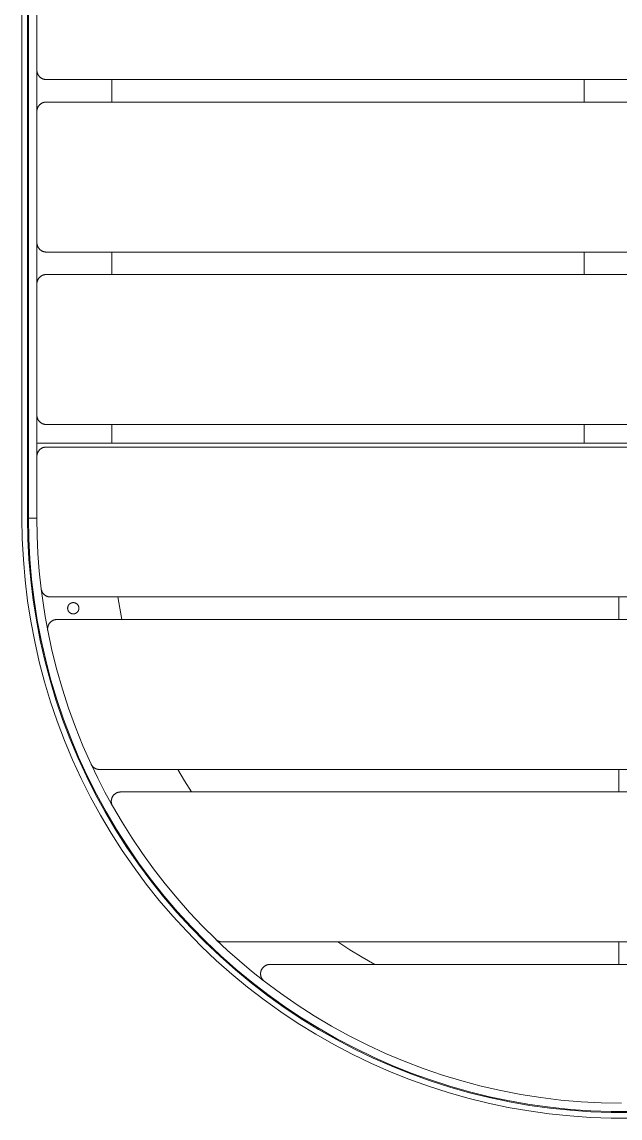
# Model space of a CAD drawing. Header units: millimetres. Extents: x -31 to 4670, y 115 to 3153.
# Drawn here: x 2160 to 2479, y 501 to 1085 of the extents above; entities that cross this region are included whole.
import ezdxf

# ---------------------------------------------------------------- set-up
doc = ezdxf.new("R2010")
doc.units = ezdxf.units.MM
doc.layers.add('ZANO_R', color=7, linetype='Continuous', lineweight=0)

msp = doc.modelspace()

# ---------------------------------------------------------------- linework, layer by layer
at = {"layer": 'ZANO_R'}
for p, q in [((2163.23, 1460.64), (2163.23, 820.64)), ((2159.73, 1140.64), (2159.73, 820.64)), ((2162.73, 820.64), (2162.73, 1140.64)), ((2167.73, 1129.64), (2167.73, 1059.64)), ((2167.73, 1059.64), (2167.73, 1059.47)), ((2167.73, 1059.53), (2167.73, 1037.75)), ((2167.73, 1059.47), (2167.74, 1059.3)), ((2167.74, 1059.3), (2167.75, 1059.13)), ((2167.75, 1059.13), (2167.77, 1058.96)), ((2167.77, 1058.96), (2167.8, 1058.79)), ((2167.8, 1058.79), (2167.83, 1058.62)), ((2167.83, 1058.62), (2167.87, 1058.45)), ((2167.87, 1058.45), (2167.91, 1058.29)), ((2167.91, 1058.29), (2167.96, 1058.13)), ((2167.96, 1058.13), (2168.01, 1057.96)), ((2168.01, 1057.96), (2168.07, 1057.8)), ((2168.07, 1057.8), (2168.14, 1057.65)), ((2168.14, 1057.65), (2168.21, 1057.49)), ((2168.21, 1057.49), (2168.29, 1057.34)), ((2168.29, 1057.34), (2168.37, 1057.19)), ((2168.37, 1057.19), (2168.45, 1057.04)), ((2168.45, 1057.04), (2168.54, 1056.9)), ((2168.54, 1056.9), (2168.64, 1056.76)), ((2168.64, 1056.76), (2168.74, 1056.62)), ((2168.74, 1056.62), (2168.85, 1056.48)), ((2168.85, 1056.48), (2168.96, 1056.35)), ((2168.96, 1056.35), (2169.07, 1056.23)), ((2169.07, 1056.23), (2169.19, 1056.1)), ((2169.19, 1056.1), (2169.31, 1055.98)), ((2169.31, 1055.98), (2169.44, 1055.87)), ((2169.44, 1055.87), (2169.57, 1055.76)), ((2169.57, 1055.76), (2169.7, 1055.65)), ((2169.7, 1055.65), (2169.84, 1055.55)), ((2169.84, 1055.55), (2169.98, 1055.46)), ((2169.98, 1055.46), (2170.13, 1055.37)), ((2170.13, 1055.37), (2170.28, 1055.28)), ((2170.28, 1055.28), (2170.43, 1055.2)), ((2170.43, 1055.2), (2170.58, 1055.12)), ((2170.58, 1055.12), (2170.73, 1055.05)), ((2170.73, 1055.05), (2170.89, 1054.99)), ((2170.89, 1054.99), (2171.05, 1054.93)), ((2171.05, 1054.93), (2171.21, 1054.87)), ((2171.21, 1054.87), (2171.38, 1054.82)), ((2171.38, 1054.82), (2171.54, 1054.78)), ((2171.54, 1054.78), (2171.71, 1054.74)), ((2171.71, 1054.74), (2171.88, 1054.71)), ((2171.88, 1054.71), (2172.04, 1054.69)), ((2172.04, 1054.69), (2172.21, 1054.66)), ((2172.21, 1054.66), (2172.38, 1054.65)), ((2172.38, 1054.65), (2172.56, 1054.64)), ((2172.56, 1054.64), (2172.73, 1054.64)), ((2172.73, 1054.64), (2786.73, 1054.64)), ((2207.73, 1042.64), (2207.73, 1054.64)), ((2459.73, 1054.64), (2459.73, 1042.64)), ((2168.74, 1040.66), (2168.85, 1040.79)), ((2168.85, 1040.79), (2168.96, 1040.92)), ((2168.96, 1040.92), (2169.07, 1041.05)), ((2169.07, 1041.05), (2169.19, 1041.17)), ((2169.19, 1041.17), (2169.31, 1041.29)), ((2169.31, 1041.29), (2169.44, 1041.41)), ((2169.44, 1041.41), (2169.57, 1041.52)), ((2169.57, 1041.52), (2169.7, 1041.62)), ((2169.7, 1041.62), (2169.84, 1041.72)), ((2169.84, 1041.72), (2169.98, 1041.82)), ((2169.98, 1041.82), (2170.13, 1041.91)), ((2170.13, 1041.91), (2170.28, 1042)), ((2170.28, 1042), (2170.43, 1042.08)), ((2170.43, 1042.08), (2170.58, 1042.15)), ((2170.58, 1042.15), (2170.73, 1042.22)), ((2170.73, 1042.22), (2170.89, 1042.29)), ((2170.89, 1042.29), (2171.05, 1042.35)), ((2171.05, 1042.35), (2171.21, 1042.4)), ((2171.21, 1042.4), (2171.38, 1042.45)), ((2171.38, 1042.45), (2171.54, 1042.5)), ((2171.54, 1042.5), (2171.71, 1042.53)), ((2171.71, 1042.53), (2171.88, 1042.57)), ((2171.88, 1042.57), (2172.04, 1042.59)), ((2172.04, 1042.59), (2172.21, 1042.61)), ((2172.21, 1042.61), (2172.38, 1042.63)), ((2172.38, 1042.63), (2172.56, 1042.64)), ((2172.56, 1042.64), (2172.73, 1042.64)), ((2786.73, 1042.64), (2172.73, 1042.64)), ((2167.73, 1037.81), (2167.74, 1037.98)), ((2167.73, 1037.64), (2167.73, 1037.81)), ((2167.73, 1037.64), (2167.73, 967.64)), ((2167.74, 1037.98), (2167.75, 1038.15)), ((2167.75, 1038.15), (2167.77, 1038.32)), ((2167.77, 1038.32), (2167.8, 1038.49)), ((2167.8, 1038.49), (2167.83, 1038.66)), ((2167.83, 1038.66), (2167.87, 1038.82)), ((2167.87, 1038.82), (2167.91, 1038.99)), ((2167.91, 1038.99), (2167.96, 1039.15)), ((2167.96, 1039.15), (2168.01, 1039.31)), ((2168.01, 1039.31), (2168.07, 1039.47)), ((2168.07, 1039.47), (2168.14, 1039.63)), ((2168.14, 1039.63), (2168.21, 1039.79)), ((2168.21, 1039.79), (2168.29, 1039.94)), ((2168.29, 1039.94), (2168.37, 1040.09)), ((2168.37, 1040.09), (2168.45, 1040.24)), ((2168.45, 1040.24), (2168.54, 1040.38)), ((2168.54, 1040.38), (2168.64, 1040.52)), ((2168.64, 1040.52), (2168.74, 1040.66)), ((2167.73, 967.64), (2167.73, 967.47)), ((2167.73, 967.53), (2167.73, 945.75)), ((2167.73, 967.47), (2167.74, 967.3)), ((2167.74, 967.3), (2167.75, 967.13)), ((2167.75, 967.13), (2167.77, 966.96)), ((2167.77, 966.96), (2167.8, 966.79)), ((2167.8, 966.79), (2167.83, 966.62)), ((2167.83, 966.62), (2167.87, 966.45)), ((2167.87, 966.45), (2167.91, 966.29)), ((2167.91, 966.29), (2167.96, 966.13)), ((2167.96, 966.13), (2168.01, 965.96)), ((2168.01, 965.96), (2168.07, 965.8)), ((2168.07, 965.8), (2168.14, 965.65)), ((2168.14, 965.65), (2168.21, 965.49)), ((2168.21, 965.49), (2168.29, 965.34)), ((2168.29, 965.34), (2168.37, 965.19)), ((2168.37, 965.19), (2168.45, 965.04)), ((2168.45, 965.04), (2168.54, 964.9)), ((2168.54, 964.9), (2168.64, 964.76)), ((2168.64, 964.76), (2168.74, 964.62)), ((2168.74, 964.62), (2168.85, 964.48)), ((2168.85, 964.48), (2168.96, 964.35)), ((2168.96, 964.35), (2169.07, 964.23)), ((2169.07, 964.23), (2169.19, 964.1)), ((2169.19, 964.1), (2169.31, 963.98)), ((2169.31, 963.98), (2169.44, 963.87)), ((2169.44, 963.87), (2169.57, 963.76)), ((2169.57, 963.76), (2169.7, 963.65)), ((2169.7, 963.65), (2169.84, 963.55)), ((2169.84, 963.55), (2169.98, 963.46)), ((2169.98, 963.46), (2170.13, 963.37)), ((2170.13, 963.37), (2170.28, 963.28)), ((2170.28, 963.28), (2170.43, 963.2)), ((2170.43, 963.2), (2170.58, 963.12)), ((2170.58, 963.12), (2170.73, 963.05)), ((2170.73, 963.05), (2170.89, 962.99)), ((2170.89, 962.99), (2171.05, 962.93)), ((2171.05, 962.93), (2171.21, 962.87)), ((2171.21, 962.87), (2171.38, 962.82)), ((2171.38, 962.82), (2171.54, 962.78)), ((2171.54, 962.78), (2171.71, 962.74)), ((2171.71, 962.74), (2171.88, 962.71)), ((2171.88, 962.71), (2172.04, 962.69)), ((2172.04, 962.69), (2172.21, 962.66)), ((2172.21, 962.66), (2172.38, 962.65)), ((2172.38, 962.65), (2172.56, 962.64)), ((2172.56, 962.64), (2172.73, 962.64)), ((2172.73, 962.64), (2786.73, 962.64)), ((2207.73, 950.64), (2207.73, 962.64)), ((2459.73, 962.64), (2459.73, 950.64)), ((2167.96, 947.15), (2168.01, 947.31)), ((2168.01, 947.31), (2168.07, 947.47)), ((2168.07, 947.47), (2168.14, 947.63)), ((2168.14, 947.63), (2168.21, 947.79)), ((2168.21, 947.79), (2168.29, 947.94)), ((2168.29, 947.94), (2168.37, 948.09)), ((2168.37, 948.09), (2168.45, 948.24)), ((2168.45, 948.24), (2168.54, 948.38)), ((2168.54, 948.38), (2168.64, 948.52)), ((2168.64, 948.52), (2168.74, 948.66)), ((2168.74, 948.66), (2168.85, 948.79)), ((2168.85, 948.79), (2168.96, 948.92)), ((2168.96, 948.92), (2169.07, 949.05)), ((2169.07, 949.05), (2169.19, 949.17)), ((2169.19, 949.17), (2169.31, 949.29)), ((2169.31, 949.29), (2169.44, 949.41)), ((2169.44, 949.41), (2169.57, 949.52)), ((2169.57, 949.52), (2169.7, 949.62)), ((2169.7, 949.62), (2169.84, 949.72)), ((2169.84, 949.72), (2169.98, 949.82)), ((2169.98, 949.82), (2170.13, 949.91)), ((2170.13, 949.91), (2170.28, 950)), ((2170.28, 950), (2170.43, 950.08)), ((2170.43, 950.08), (2170.58, 950.15)), ((2170.58, 950.15), (2170.73, 950.22)), ((2170.73, 950.22), (2170.89, 950.29)), ((2170.89, 950.29), (2171.05, 950.35)), ((2171.05, 950.35), (2171.21, 950.4)), ((2171.21, 950.4), (2171.38, 950.45)), ((2171.38, 950.45), (2171.54, 950.5)), ((2171.54, 950.5), (2171.71, 950.53)), ((2171.71, 950.53), (2171.88, 950.57)), ((2171.88, 950.57), (2172.04, 950.59)), ((2172.04, 950.59), (2172.21, 950.61)), ((2172.21, 950.61), (2172.38, 950.63)), ((2172.38, 950.63), (2172.56, 950.64)), ((2172.56, 950.64), (2172.73, 950.64)), ((2786.73, 950.64), (2172.73, 950.64)), ((2167.73, 945.81), (2167.74, 945.98)), ((2167.73, 945.64), (2167.73, 945.81)), ((2167.73, 945.64), (2167.73, 875.64)), ((2167.74, 945.98), (2167.75, 946.15)), ((2167.75, 946.15), (2167.77, 946.32)), ((2167.77, 946.32), (2167.8, 946.49)), ((2167.8, 946.49), (2167.83, 946.66)), ((2167.83, 946.66), (2167.87, 946.82)), ((2167.87, 946.82), (2167.91, 946.99)), ((2167.91, 946.99), (2167.96, 947.15)), ((2162.73, 903.14), (2163.23, 903.14)), ((2163.23, 900.14), (2162.73, 900.14)), ((2167.73, 875.64), (2167.73, 875.47)), ((2167.73, 875.53), (2167.73, 860.64)), ((2167.73, 875.47), (2167.74, 875.3)), ((2167.74, 875.3), (2167.75, 875.13)), ((2167.75, 875.13), (2167.77, 874.96)), ((2167.77, 874.96), (2167.8, 874.79)), ((2167.8, 874.79), (2167.83, 874.62)), ((2167.83, 874.62), (2167.87, 874.45)), ((2167.87, 874.45), (2167.91, 874.29)), ((2167.91, 874.29), (2167.96, 874.13)), ((2167.96, 874.13), (2168.01, 873.96)), ((2168.01, 873.96), (2168.07, 873.8)), ((2168.07, 873.8), (2168.14, 873.65)), ((2168.14, 873.65), (2168.21, 873.49)), ((2168.21, 873.49), (2168.29, 873.34)), ((2168.29, 873.34), (2168.37, 873.19)), ((2168.37, 873.19), (2168.45, 873.04)), ((2168.45, 873.04), (2168.54, 872.9)), ((2168.54, 872.9), (2168.64, 872.76)), ((2168.64, 872.76), (2168.74, 872.62)), ((2168.74, 872.62), (2168.85, 872.48)), ((2168.85, 872.48), (2168.96, 872.35)), ((2168.96, 872.35), (2169.07, 872.23)), ((2169.07, 872.23), (2169.19, 872.1)), ((2169.19, 872.1), (2169.31, 871.98)), ((2169.31, 871.98), (2169.44, 871.87)), ((2169.44, 871.87), (2169.57, 871.76)), ((2169.57, 871.76), (2169.7, 871.65)), ((2169.7, 871.65), (2169.84, 871.55)), ((2169.84, 871.55), (2169.98, 871.46)), ((2169.98, 871.46), (2170.13, 871.37)), ((2170.13, 871.37), (2170.28, 871.28)), ((2170.28, 871.28), (2170.43, 871.2)), ((2170.43, 871.2), (2170.58, 871.12)), ((2170.58, 871.12), (2170.73, 871.05)), ((2170.73, 871.05), (2170.89, 870.99)), ((2170.89, 870.99), (2171.05, 870.93)), ((2171.05, 870.93), (2171.21, 870.87)), ((2171.21, 870.87), (2171.38, 870.82)), ((2171.38, 870.82), (2171.54, 870.78)), ((2171.54, 870.78), (2171.71, 870.74)), ((2171.71, 870.74), (2171.88, 870.71)), ((2171.88, 870.71), (2172.04, 870.69)), ((2172.04, 870.69), (2172.21, 870.66)), ((2172.21, 870.66), (2172.38, 870.65)), ((2172.38, 870.65), (2172.56, 870.64)), ((2172.56, 870.64), (2172.73, 870.64)), ((2172.73, 870.64), (2786.73, 870.64)), ((2207.73, 860.64), (2207.73, 870.64)), ((2459.73, 870.64), (2459.73, 860.64)), ((2167.73, 860.64), (2167.73, 853.75)), ((2459.73, 860.64), (2167.73, 860.64)), ((2459.73, 860.64), (2499.73, 860.64)), ((2167.73, 853.81), (2167.74, 853.98)), ((2167.73, 853.64), (2167.73, 853.81)), ((2167.74, 853.98), (2167.75, 854.15)), ((2167.75, 854.15), (2167.77, 854.32)), ((2167.77, 854.32), (2167.8, 854.49)), ((2167.8, 854.49), (2167.83, 854.66)), ((2167.83, 854.66), (2167.87, 854.82)), ((2167.87, 854.82), (2167.91, 854.99)), ((2167.91, 854.99), (2167.96, 855.15)), ((2167.96, 855.15), (2168.01, 855.31)), ((2168.01, 855.31), (2168.07, 855.47)), ((2168.07, 855.47), (2168.14, 855.63)), ((2168.14, 855.63), (2168.21, 855.79)), ((2168.21, 855.79), (2168.29, 855.94)), ((2168.29, 855.94), (2168.37, 856.09)), ((2168.37, 856.09), (2168.45, 856.24)), ((2168.45, 856.24), (2168.54, 856.38)), ((2168.54, 856.38), (2168.64, 856.52)), ((2168.64, 856.52), (2168.74, 856.66)), ((2168.74, 856.66), (2168.85, 856.79)), ((2168.85, 856.79), (2168.96, 856.92)), ((2168.96, 856.92), (2169.07, 857.05)), ((2169.07, 857.05), (2169.19, 857.17)), ((2169.19, 857.17), (2169.31, 857.29)), ((2169.31, 857.29), (2169.44, 857.41)), ((2169.44, 857.41), (2169.57, 857.52)), ((2169.57, 857.52), (2169.7, 857.62)), ((2169.7, 857.62), (2169.84, 857.72)), ((2169.84, 857.72), (2169.98, 857.82)), ((2169.98, 857.82), (2170.13, 857.91)), ((2170.13, 857.91), (2170.28, 858)), ((2170.28, 858), (2170.43, 858.08)), ((2170.43, 858.08), (2170.58, 858.15)), ((2170.58, 858.15), (2170.73, 858.22)), ((2170.73, 858.22), (2170.89, 858.29)), ((2170.89, 858.29), (2171.05, 858.35)), ((2171.05, 858.35), (2171.21, 858.4)), ((2171.21, 858.4), (2171.38, 858.45)), ((2171.38, 858.45), (2171.54, 858.5)), ((2171.54, 858.5), (2171.71, 858.53)), ((2171.71, 858.53), (2171.88, 858.57)), ((2171.88, 858.57), (2172.04, 858.59)), ((2172.04, 858.59), (2172.21, 858.61)), ((2172.21, 858.61), (2172.38, 858.63)), ((2172.38, 858.63), (2172.56, 858.64)), ((2172.56, 858.64), (2172.73, 858.64)), ((2786.73, 858.64), (2172.73, 858.64)), ((2167.73, 853.64), (2167.73, 820.64)), ((2159.73, 820.64), (2159.92, 809.59)), ((2162.91, 809.7), (2162.73, 820.64)), ((2163.23, 820.64), (2167.73, 820.64)), ((2163.41, 809.71), (2163.23, 820.64)), ((2167.87, 811.22), (2167.73, 820.64)), ((2159.92, 809.59), (2160.49, 798.56)), ((2163.48, 798.77), (2162.91, 809.7)), ((2163.98, 798.8), (2163.41, 809.71)), ((2168.29, 801.8), (2167.87, 811.22)), ((2169.01, 792.41), (2168.29, 801.8)), ((2160.49, 798.56), (2161.44, 787.56)), ((2164.42, 787.87), (2163.48, 798.77)), ((2164.92, 787.92), (2163.98, 798.8)), ((2170, 783.04), (2169.01, 792.41)), ((2161.44, 787.56), (2162.77, 776.59)), ((2165.74, 777), (2164.42, 787.87)), ((2166.24, 777.07), (2164.92, 787.92)), ((2170.02, 782.87), (2170, 783.04)), ((2171, 775.53), (2170.01, 782.93)), ((2170.05, 782.7), (2170.02, 782.87)), ((2170.09, 782.53), (2170.05, 782.7)), ((2170.13, 782.36), (2170.09, 782.53)), ((2170.18, 782.19), (2170.13, 782.36)), ((2170.23, 782.03), (2170.18, 782.19)), ((2170.29, 781.87), (2170.23, 782.03)), ((2170.35, 781.71), (2170.29, 781.87)), ((2170.42, 781.55), (2170.35, 781.71)), ((2170.5, 781.39), (2170.42, 781.55)), ((2170.58, 781.24), (2170.5, 781.39)), ((2170.66, 781.09), (2170.58, 781.24)), ((2170.75, 780.94), (2170.66, 781.09)), ((2170.85, 780.8), (2170.75, 780.94)), ((2170.95, 780.66), (2170.85, 780.8)), ((2171.05, 780.52), (2170.95, 780.66)), ((2171.16, 780.39), (2171.05, 780.52)), ((2171.28, 780.26), (2171.16, 780.39)), ((2171.4, 780.13), (2171.28, 780.26)), ((2171.52, 780.01), (2171.4, 780.13)), ((2171.65, 779.9), (2171.52, 780.01)), ((2171.78, 779.78), (2171.65, 779.9)), ((2171.91, 779.68), (2171.78, 779.78)), ((2172.05, 779.57), (2171.91, 779.68)), ((2172.19, 779.48), (2172.05, 779.57)), ((2172.34, 779.38), (2172.19, 779.48)), ((2172.49, 779.29), (2172.34, 779.38)), ((2172.64, 779.21), (2172.49, 779.29)), ((2172.79, 779.13), (2172.64, 779.21)), ((2172.95, 779.06), (2172.79, 779.13)), ((2173.11, 778.99), (2172.95, 779.06)), ((2173.27, 778.93), (2173.11, 778.99)), ((2173.43, 778.88), (2173.27, 778.93)), ((2173.6, 778.83), (2173.43, 778.88)), ((2173.77, 778.78), (2173.6, 778.83)), ((2173.94, 778.75), (2173.77, 778.78)), ((2174.1, 778.71), (2173.94, 778.75)), ((2174.28, 778.69), (2174.1, 778.71)), ((2174.45, 778.67), (2174.28, 778.69)), ((2174.62, 778.65), (2174.45, 778.67)), ((2174.79, 778.64), (2174.62, 778.65)), ((2174.96, 778.64), (2174.79, 778.64)), ((2174.96, 778.64), (2784.49, 778.64)), ((2212, 772.63), (2210.99, 778.64)), ((2478.23, 766.64), (2478.23, 778.64)), ((2162.77, 776.59), (2164.48, 765.68)), ((2167.44, 766.19), (2165.74, 777)), ((2167.93, 766.28), (2166.24, 777.07)), ((2172.17, 768.16), (2171, 775.53)), ((2184.14, 772.85), (2184.15, 772.95)), ((2184.14, 772.74), (2184.14, 772.85)), ((2184.14, 772.64), (2184.14, 772.74)), ((2184.14, 772.54), (2184.14, 772.64)), ((2184.14, 772.43), (2184.14, 772.54)), ((2184.15, 772.33), (2184.14, 772.43)), ((2184.15, 772.95), (2184.17, 773.05)), ((2184.17, 772.23), (2184.15, 772.33)), ((2184.17, 773.05), (2184.18, 773.15)), ((2184.18, 772.12), (2184.17, 772.23)), ((2184.18, 773.15), (2184.2, 773.26)), ((2184.2, 772.02), (2184.18, 772.12)), ((2184.2, 773.26), (2184.22, 773.36)), ((2184.22, 771.92), (2184.2, 772.02)), ((2184.22, 773.36), (2184.25, 773.46)), ((2184.25, 771.82), (2184.22, 771.92)), ((2184.25, 773.46), (2184.28, 773.56)), ((2184.28, 771.72), (2184.25, 771.82)), ((2184.28, 773.56), (2184.31, 773.65)), ((2184.31, 773.65), (2184.35, 773.75)), ((2184.35, 773.75), (2184.39, 773.85)), ((2184.39, 773.85), (2184.43, 773.94)), ((2184.43, 773.94), (2184.48, 774.03)), ((2184.48, 774.03), (2184.53, 774.12)), ((2184.53, 774.12), (2184.58, 774.21)), ((2184.58, 774.21), (2184.64, 774.3)), ((2184.64, 774.3), (2184.7, 774.39)), ((2184.7, 774.39), (2184.76, 774.47)), ((2184.76, 774.47), (2184.82, 774.55)), ((2184.82, 774.55), (2184.89, 774.63)), ((2184.89, 774.63), (2184.96, 774.7)), ((2184.96, 774.7), (2185.03, 774.78)), ((2185.03, 774.78), (2185.11, 774.85)), ((2185.11, 774.85), (2185.19, 774.92)), ((2185.19, 774.92), (2185.27, 774.98)), ((2185.27, 774.98), (2185.35, 775.05)), ((2185.35, 775.05), (2185.43, 775.11)), ((2185.43, 775.11), (2185.52, 775.16)), ((2185.52, 775.16), (2185.61, 775.22)), ((2185.61, 775.22), (2185.7, 775.27)), ((2185.7, 775.27), (2185.79, 775.32)), ((2185.79, 775.32), (2185.88, 775.36)), ((2185.88, 775.36), (2185.98, 775.41)), ((2185.98, 775.41), (2186.07, 775.44)), ((2186.07, 775.44), (2186.17, 775.48)), ((2186.17, 775.48), (2186.27, 775.51)), ((2186.27, 775.51), (2186.37, 775.54)), ((2186.37, 775.54), (2186.47, 775.56)), ((2186.47, 775.56), (2186.57, 775.58)), ((2186.57, 775.58), (2186.67, 775.6)), ((2186.67, 775.6), (2186.78, 775.62)), ((2186.78, 775.62), (2186.88, 775.63)), ((2186.88, 775.63), (2186.98, 775.63)), ((2186.98, 775.63), (2187.09, 775.64)), ((2187.09, 775.64), (2187.19, 775.64)), ((2187.19, 775.64), (2187.29, 775.63)), ((2187.29, 775.63), (2187.4, 775.63)), ((2187.4, 775.63), (2187.5, 775.62)), ((2187.5, 775.62), (2187.6, 775.6)), ((2187.6, 775.6), (2187.7, 775.58)), ((2187.7, 775.58), (2187.8, 775.56)), ((2187.8, 775.56), (2187.9, 775.54)), ((2187.9, 775.54), (2188, 775.51)), ((2188, 775.51), (2188.1, 775.48)), ((2188.1, 775.48), (2188.2, 775.44)), ((2188.2, 775.44), (2188.3, 775.41)), ((2188.3, 775.41), (2188.39, 775.36)), ((2188.39, 775.36), (2188.48, 775.32)), ((2188.48, 775.32), (2188.58, 775.27)), ((2188.58, 775.27), (2188.67, 775.22)), ((2188.67, 775.22), (2188.75, 775.16)), ((2188.75, 775.16), (2188.84, 775.11)), ((2188.84, 775.11), (2188.93, 775.05)), ((2188.93, 775.05), (2189.01, 774.98)), ((2189.01, 774.98), (2189.09, 774.92)), ((2189.09, 774.92), (2189.16, 774.85)), ((2189.16, 774.85), (2189.24, 774.78)), ((2189.24, 774.78), (2189.31, 774.7)), ((2189.31, 774.7), (2189.38, 774.63)), ((2189.38, 774.63), (2189.45, 774.55)), ((2189.45, 774.55), (2189.51, 774.47)), ((2189.51, 774.47), (2189.58, 774.39)), ((2189.58, 774.39), (2189.63, 774.3)), ((2189.63, 774.3), (2189.69, 774.21)), ((2189.69, 774.21), (2189.74, 774.12)), ((2189.74, 774.12), (2189.79, 774.03)), ((2189.79, 774.03), (2189.84, 773.94)), ((2189.84, 773.94), (2189.88, 773.85)), ((2189.88, 773.85), (2189.92, 773.75)), ((2189.92, 773.75), (2189.96, 773.65)), ((2189.96, 773.65), (2189.99, 773.56)), ((2189.99, 773.56), (2190.02, 773.46)), ((2190.02, 771.82), (2189.99, 771.72)), ((2190.02, 773.46), (2190.05, 773.36)), ((2190.05, 771.92), (2190.02, 771.82)), ((2190.05, 773.36), (2190.07, 773.26)), ((2190.07, 772.02), (2190.05, 771.92)), ((2190.07, 773.26), (2190.09, 773.15)), ((2190.09, 772.12), (2190.07, 772.02)), ((2190.09, 773.15), (2190.11, 773.05)), ((2190.11, 772.23), (2190.09, 772.12)), ((2190.11, 773.05), (2190.12, 772.95)), ((2190.12, 772.33), (2190.11, 772.23)), ((2190.12, 772.95), (2190.13, 772.85)), ((2190.13, 772.43), (2190.12, 772.33)), ((2190.13, 772.85), (2190.14, 772.74)), ((2190.14, 772.54), (2190.13, 772.43)), ((2190.14, 772.74), (2190.14, 772.64)), ((2190.14, 772.64), (2190.14, 772.54)), ((2213.14, 766.64), (2212, 772.63)), ((2169.5, 755.44), (2167.44, 766.19)), ((2169.99, 755.55), (2167.93, 766.28)), ((2173.52, 760.81), (2172.17, 768.16)), ((2175.97, 765.98), (2175.82, 765.89)), ((2176.12, 766.06), (2175.97, 765.98)), ((2176.27, 766.14), (2176.12, 766.06)), ((2176.43, 766.21), (2176.27, 766.14)), ((2176.59, 766.28), (2176.43, 766.21)), ((2176.75, 766.34), (2176.59, 766.28)), ((2176.92, 766.4), (2176.75, 766.34)), ((2177.08, 766.45), (2176.92, 766.4)), ((2177.25, 766.49), (2177.08, 766.45)), ((2177.42, 766.53), (2177.25, 766.49)), ((2177.59, 766.56), (2177.42, 766.53)), ((2177.76, 766.59), (2177.59, 766.56)), ((2177.93, 766.61), (2177.76, 766.59)), ((2178.1, 766.63), (2177.93, 766.61)), ((2178.28, 766.64), (2178.1, 766.63)), ((2178.45, 766.64), (2178.28, 766.64)), ((2781, 766.64), (2178.45, 766.64)), ((2184.31, 771.62), (2184.28, 771.72)), ((2184.35, 771.53), (2184.31, 771.62)), ((2184.39, 771.43), (2184.35, 771.53)), ((2184.43, 771.34), (2184.39, 771.43)), ((2184.48, 771.24), (2184.43, 771.34)), ((2184.53, 771.15), (2184.48, 771.24)), ((2184.58, 771.06), (2184.53, 771.15)), ((2184.64, 770.98), (2184.58, 771.06)), ((2184.7, 770.89), (2184.64, 770.98)), ((2184.76, 770.81), (2184.7, 770.89)), ((2184.82, 770.73), (2184.76, 770.81)), ((2184.89, 770.65), (2184.82, 770.73)), ((2184.96, 770.57), (2184.89, 770.65)), ((2185.03, 770.5), (2184.96, 770.57)), ((2185.11, 770.43), (2185.03, 770.5)), ((2185.19, 770.36), (2185.11, 770.43)), ((2185.27, 770.29), (2185.19, 770.36)), ((2185.35, 770.23), (2185.27, 770.29)), ((2185.43, 770.17), (2185.35, 770.23)), ((2185.52, 770.11), (2185.43, 770.17)), ((2185.61, 770.06), (2185.52, 770.11)), ((2185.7, 770.01), (2185.61, 770.06)), ((2185.79, 769.96), (2185.7, 770.01)), ((2185.88, 769.91), (2185.79, 769.96)), ((2185.98, 769.87), (2185.88, 769.91)), ((2186.07, 769.83), (2185.98, 769.87)), ((2186.17, 769.8), (2186.07, 769.83)), ((2186.27, 769.77), (2186.17, 769.8)), ((2186.37, 769.74), (2186.27, 769.77)), ((2186.47, 769.71), (2186.37, 769.74)), ((2186.57, 769.69), (2186.47, 769.71)), ((2186.67, 769.67), (2186.57, 769.69)), ((2186.78, 769.66), (2186.67, 769.67)), ((2186.88, 769.65), (2186.78, 769.66)), ((2186.98, 769.64), (2186.88, 769.65)), ((2187.09, 769.64), (2186.98, 769.64)), ((2187.19, 769.64), (2187.09, 769.64)), ((2187.29, 769.64), (2187.19, 769.64)), ((2187.4, 769.65), (2187.29, 769.64)), ((2187.5, 769.66), (2187.4, 769.65)), ((2187.6, 769.67), (2187.5, 769.66)), ((2187.7, 769.69), (2187.6, 769.67)), ((2187.8, 769.71), (2187.7, 769.69)), ((2187.9, 769.74), (2187.8, 769.71)), ((2188, 769.77), (2187.9, 769.74)), ((2188.1, 769.8), (2188, 769.77)), ((2188.2, 769.83), (2188.1, 769.8)), ((2188.3, 769.87), (2188.2, 769.83)), ((2188.39, 769.91), (2188.3, 769.87)), ((2188.48, 769.96), (2188.39, 769.91)), ((2188.58, 770.01), (2188.48, 769.96)), ((2188.67, 770.06), (2188.58, 770.01)), ((2188.75, 770.11), (2188.67, 770.06)), ((2188.84, 770.17), (2188.75, 770.11)), ((2188.93, 770.23), (2188.84, 770.17)), ((2189.01, 770.29), (2188.93, 770.23)), ((2189.09, 770.36), (2189.01, 770.29)), ((2189.16, 770.43), (2189.09, 770.36)), ((2189.24, 770.5), (2189.16, 770.43)), ((2189.31, 770.57), (2189.24, 770.5)), ((2189.38, 770.65), (2189.31, 770.57)), ((2189.45, 770.73), (2189.38, 770.65)), ((2189.51, 770.81), (2189.45, 770.73)), ((2189.58, 770.89), (2189.51, 770.81)), ((2189.63, 770.98), (2189.58, 770.89)), ((2189.69, 771.06), (2189.63, 770.98)), ((2189.74, 771.15), (2189.69, 771.06)), ((2189.79, 771.24), (2189.74, 771.15)), ((2189.84, 771.34), (2189.79, 771.24)), ((2189.88, 771.43), (2189.84, 771.34)), ((2189.92, 771.53), (2189.88, 771.43)), ((2189.96, 771.62), (2189.92, 771.53)), ((2189.99, 771.72), (2189.96, 771.62)), ((2164.48, 765.68), (2166.57, 754.83)), ((2173.47, 762.05), (2173.45, 761.88)), ((2173.45, 761.88), (2173.45, 761.71)), ((2173.45, 761.71), (2173.45, 761.54)), ((2173.45, 761.54), (2173.46, 761.36)), ((2173.46, 761.36), (2173.47, 761.19)), ((2173.48, 762.23), (2173.47, 762.05)), ((2173.47, 761.19), (2173.49, 761.02)), ((2173.51, 762.4), (2173.48, 762.23)), ((2173.49, 761.02), (2173.51, 760.85)), ((2173.54, 762.57), (2173.51, 762.4)), ((2173.51, 760.85), (2173.54, 760.68)), ((2173.57, 762.74), (2173.54, 762.57)), ((2175.78, 750.21), (2173.54, 760.68)), ((2173.61, 762.91), (2173.57, 762.74)), ((2173.66, 763.07), (2173.61, 762.91)), ((2173.71, 763.24), (2173.66, 763.07)), ((2173.77, 763.4), (2173.71, 763.24)), ((2173.83, 763.56), (2173.77, 763.4)), ((2173.9, 763.72), (2173.83, 763.56)), ((2173.98, 763.88), (2173.9, 763.72)), ((2174.06, 764.03), (2173.98, 763.88)), ((2174.14, 764.18), (2174.06, 764.03)), ((2174.23, 764.33), (2174.14, 764.18)), ((2174.33, 764.47), (2174.23, 764.33)), ((2174.43, 764.61), (2174.33, 764.47)), ((2174.53, 764.75), (2174.43, 764.61)), ((2174.64, 764.88), (2174.53, 764.75)), ((2174.76, 765.01), (2174.64, 764.88)), ((2174.88, 765.14), (2174.76, 765.01)), ((2175, 765.26), (2174.88, 765.14)), ((2175.13, 765.38), (2175, 765.26)), ((2175.26, 765.49), (2175.13, 765.38)), ((2175.39, 765.6), (2175.26, 765.49)), ((2175.53, 765.7), (2175.39, 765.6)), ((2175.67, 765.8), (2175.53, 765.7)), ((2175.82, 765.89), (2175.67, 765.8)), ((2166.57, 754.83), (2169.02, 744.06)), ((2171.94, 744.78), (2169.5, 755.44)), ((2172.42, 744.9), (2169.99, 755.55)), ((2178.38, 739.82), (2175.78, 750.21)), ((2169.02, 744.06), (2171.85, 733.38)), ((2174.74, 734.2), (2171.94, 744.78)), ((2175.22, 734.33), (2172.42, 744.9)), ((2181.33, 729.52), (2178.38, 739.82)), ((2171.85, 733.38), (2175.05, 722.8)), ((2177.9, 723.72), (2174.74, 734.2)), ((2178.38, 723.87), (2175.22, 734.33)), ((2184.63, 719.33), (2181.33, 729.52)), ((2175.05, 722.8), (2178.61, 712.35)), ((2181.43, 713.36), (2177.9, 723.72)), ((2181.9, 713.53), (2178.38, 723.87)), ((2188.28, 709.27), (2184.63, 719.33)), ((2185.31, 703.13), (2181.43, 713.36)), ((2185.77, 703.31), (2181.9, 713.53)), ((2178.61, 712.35), (2182.52, 702.02)), ((2192.27, 699.33), (2188.28, 709.27)), ((2182.52, 702.02), (2186.8, 691.83)), ((2189.54, 693.04), (2185.31, 703.13)), ((2190, 693.24), (2185.77, 703.31)), ((2196.61, 689.54), (2192.27, 699.33)), ((2186.8, 691.83), (2191.42, 681.8)), ((2194.12, 683.1), (2189.54, 693.04)), ((2194.57, 683.31), (2190, 693.24)), ((2196.61, 689.54), (2196.68, 689.38)), ((2200.24, 681.95), (2196.64, 689.46)), ((2196.68, 689.39), (2196.64, 689.46)), ((2196.68, 689.38), (2196.76, 689.23)), ((2196.76, 689.23), (2196.85, 689.08)), ((2196.85, 689.08), (2196.94, 688.93)), ((2196.94, 688.93), (2197.03, 688.79)), ((2197.03, 688.79), (2197.13, 688.65)), ((2197.13, 688.65), (2197.24, 688.51)), ((2197.24, 688.51), (2197.35, 688.38)), ((2197.35, 688.38), (2197.46, 688.25)), ((2197.46, 688.25), (2197.58, 688.13)), ((2197.58, 688.13), (2197.71, 688.01)), ((2197.71, 688.01), (2197.83, 687.89)), ((2197.83, 687.89), (2197.96, 687.78)), ((2197.96, 687.78), (2198.1, 687.67)), ((2198.1, 687.67), (2198.24, 687.57)), ((2198.24, 687.57), (2198.38, 687.47)), ((2198.38, 687.47), (2198.52, 687.38)), ((2198.52, 687.38), (2198.67, 687.29)), ((2198.67, 687.29), (2198.82, 687.21)), ((2198.82, 687.21), (2198.98, 687.13)), ((2198.98, 687.13), (2199.13, 687.06)), ((2199.13, 687.06), (2199.29, 686.99)), ((2199.29, 686.99), (2199.45, 686.93)), ((2199.45, 686.93), (2199.62, 686.88)), ((2199.62, 686.88), (2199.78, 686.83)), ((2199.78, 686.83), (2199.95, 686.78)), ((2199.95, 686.78), (2200.12, 686.75)), ((2200.12, 686.75), (2200.29, 686.71)), ((2200.29, 686.71), (2200.46, 686.69)), ((2200.46, 686.69), (2200.63, 686.67)), ((2200.63, 686.67), (2200.8, 686.65)), ((2200.8, 686.65), (2200.97, 686.64)), ((2200.97, 686.64), (2201.14, 686.64)), ((2201.14, 686.64), (2758.31, 686.64)), ((2246.55, 680.59), (2243.02, 686.64)), ((2478.23, 674.64), (2478.23, 686.64)), ((2191.42, 681.8), (2196.38, 671.93)), ((2199.04, 673.32), (2194.12, 683.1)), ((2199.48, 673.55), (2194.57, 683.31)), ((2204.04, 674.55), (2200.24, 681.95)), ((2250.23, 674.64), (2246.55, 680.59)), ((2204.29, 663.72), (2199.04, 673.32)), ((2204.72, 663.97), (2199.48, 673.55)), ((2208.03, 667.25), (2204.04, 674.55)), ((2208.2, 672.31), (2208.3, 672.45)), ((2208.3, 672.45), (2208.4, 672.59)), ((2208.4, 672.59), (2208.5, 672.73)), ((2208.5, 672.73), (2208.61, 672.87)), ((2208.61, 672.87), (2208.72, 673)), ((2208.72, 673), (2208.84, 673.12)), ((2208.84, 673.12), (2208.97, 673.25)), ((2208.97, 673.25), (2209.09, 673.37)), ((2209.09, 673.37), (2209.23, 673.48)), ((2209.23, 673.48), (2209.36, 673.59)), ((2209.36, 673.59), (2209.5, 673.69)), ((2209.5, 673.69), (2209.64, 673.79)), ((2209.64, 673.79), (2209.79, 673.89)), ((2209.79, 673.89), (2209.94, 673.97)), ((2209.94, 673.97), (2210.09, 674.06)), ((2210.09, 674.06), (2210.25, 674.14)), ((2210.25, 674.14), (2210.4, 674.21)), ((2210.4, 674.21), (2210.56, 674.28)), ((2210.56, 674.28), (2210.73, 674.34)), ((2210.73, 674.34), (2210.89, 674.4)), ((2210.89, 674.4), (2211.06, 674.45)), ((2211.06, 674.45), (2211.22, 674.49)), ((2211.22, 674.49), (2211.39, 674.53)), ((2211.39, 674.53), (2211.56, 674.56)), ((2211.56, 674.56), (2211.74, 674.59)), ((2211.74, 674.59), (2211.91, 674.61)), ((2211.91, 674.61), (2212.08, 674.63)), ((2212.08, 674.63), (2212.25, 674.64)), ((2212.25, 674.64), (2212.43, 674.64)), ((2747.02, 674.64), (2212.43, 674.64)), ((2196.38, 671.93), (2201.68, 662.24)), ((2208, 667.32), (2207.26, 668.63)), ((2207.43, 669.85), (2207.44, 670.02)), ((2207.43, 669.67), (2207.43, 669.85)), ((2207.43, 669.5), (2207.43, 669.67)), ((2207.44, 669.33), (2207.43, 669.5)), ((2207.44, 670.02), (2207.46, 670.19)), ((2207.45, 669.15), (2207.44, 669.33)), ((2207.47, 668.98), (2207.45, 669.15)), ((2207.46, 670.19), (2207.48, 670.37)), ((2207.5, 668.81), (2207.47, 668.98)), ((2207.48, 670.37), (2207.51, 670.54)), ((2207.53, 668.64), (2207.5, 668.81)), ((2207.51, 670.54), (2207.54, 670.71)), ((2207.57, 668.47), (2207.53, 668.64)), ((2207.54, 670.71), (2207.58, 670.88)), ((2207.61, 668.3), (2207.57, 668.47)), ((2207.58, 670.88), (2207.63, 671.04)), ((2207.66, 668.13), (2207.61, 668.3)), ((2207.63, 671.04), (2207.68, 671.21)), ((2207.72, 667.97), (2207.66, 668.13)), ((2207.68, 671.21), (2207.74, 671.37)), ((2207.78, 667.81), (2207.72, 667.97)), ((2207.74, 671.37), (2207.8, 671.54)), ((2207.84, 667.65), (2207.78, 667.81)), ((2207.8, 671.54), (2207.87, 671.7)), ((2207.91, 667.49), (2207.84, 667.65)), ((2207.87, 671.7), (2207.95, 671.85)), ((2207.99, 667.33), (2207.91, 667.49)), ((2207.95, 671.85), (2208.02, 672.01)), ((2208.07, 667.18), (2207.99, 667.33)), ((2208.03, 667.25), (2208, 667.32)), ((2208.02, 672.01), (2208.11, 672.16)), ((2208.07, 667.18), (2208.03, 667.25)), ((2213.15, 658.53), (2208.07, 667.18)), ((2208.11, 672.16), (2208.2, 672.31)), ((2201.68, 662.24), (2207.31, 652.73)), ((2209.87, 654.31), (2204.29, 663.72)), ((2210.29, 654.57), (2204.72, 663.97)), ((2218.5, 650.04), (2213.15, 658.53)), ((2207.31, 652.73), (2213.27, 643.43)), ((2215.77, 645.09), (2209.87, 654.31)), ((2216.19, 645.37), (2210.29, 654.57)), ((2224.12, 641.73), (2218.5, 650.04)), ((2213.27, 643.43), (2219.55, 634.34)), ((2221.99, 636.09), (2215.77, 645.09)), ((2222.39, 636.38), (2216.19, 645.37)), ((2230, 633.6), (2224.12, 641.73)), ((2219.55, 634.34), (2226.13, 625.47)), ((2228.51, 627.3), (2221.99, 636.09)), ((2228.91, 627.6), (2222.39, 636.38)), ((2236.14, 625.67), (2230, 633.6)), ((2235.33, 618.74), (2228.51, 627.3)), ((2235.72, 619.06), (2228.91, 627.6)), ((2242.54, 617.94), (2236.14, 625.67)), ((2226.13, 625.47), (2233.02, 616.83)), ((2233.02, 616.83), (2240.2, 608.44)), ((2242.45, 610.43), (2235.33, 618.74)), ((2242.82, 610.76), (2235.72, 619.06)), ((2249.18, 610.42), (2242.54, 617.94)), ((2240.2, 608.44), (2247.67, 600.3)), ((2249.84, 602.36), (2242.45, 610.43)), ((2250.21, 602.71), (2242.82, 610.76)), ((2256.05, 603.12), (2249.18, 610.42)), ((2257.52, 594.56), (2249.84, 602.36)), ((2257.87, 594.92), (2250.21, 602.71)), ((2263.16, 596.04), (2256.05, 603.12)), ((2247.67, 600.3), (2255.41, 592.42)), ((2255.41, 592.42), (2263.42, 584.81)), ((2265.45, 587.02), (2257.52, 594.56)), ((2265.79, 587.39), (2257.87, 594.92)), ((2263.29, 595.92), (2263.16, 596.04)), ((2269.45, 590.14), (2263.25, 595.96)), ((2263.42, 595.81), (2263.29, 595.92)), ((2263.56, 595.7), (2263.42, 595.81)), ((2263.7, 595.59), (2263.56, 595.7)), ((2263.84, 595.49), (2263.7, 595.59)), ((2263.99, 595.4), (2263.84, 595.49)), ((2264.14, 595.31), (2263.99, 595.4)), ((2264.29, 595.22), (2264.14, 595.31)), ((2264.44, 595.14), (2264.29, 595.22)), ((2264.6, 595.07), (2264.44, 595.14)), ((2264.76, 595), (2264.6, 595.07)), ((2264.93, 594.94), (2264.76, 595)), ((2265.09, 594.88), (2264.93, 594.94)), ((2265.26, 594.83), (2265.09, 594.88)), ((2265.43, 594.79), (2265.26, 594.83)), ((2265.6, 594.75), (2265.43, 594.79)), ((2265.77, 594.71), (2265.6, 594.75)), ((2265.94, 594.69), (2265.77, 594.71)), ((2266.11, 594.67), (2265.94, 594.69)), ((2266.29, 594.65), (2266.11, 594.67)), ((2266.46, 594.64), (2266.29, 594.65)), ((2266.63, 594.64), (2266.46, 594.64)), ((2266.63, 594.64), (2692.82, 594.64)), ((2334.82, 590.45), (2328.37, 594.64)), ((2478.23, 582.64), (2478.23, 594.64)), ((2263.42, 584.81), (2271.69, 577.49)), ((2273.64, 579.77), (2265.45, 587.02)), ((2273.97, 580.15), (2265.79, 587.39)), ((2275.81, 584.5), (2269.45, 590.14)), ((2341.37, 586.45), (2334.82, 590.45)), ((2348.04, 582.64), (2341.37, 586.45)), ((2282.08, 572.8), (2273.64, 579.77)), ((2282.39, 573.19), (2273.97, 580.15)), ((2282.32, 579.03), (2275.81, 584.5)), ((2288.98, 573.74), (2282.32, 579.03)), ((2287.24, 578.76), (2287.28, 578.92)), ((2287.28, 578.92), (2287.32, 579.09)), ((2287.32, 579.09), (2287.38, 579.25)), ((2287.38, 579.25), (2287.44, 579.42)), ((2287.44, 579.42), (2287.5, 579.58)), ((2287.5, 579.58), (2287.57, 579.73)), ((2287.57, 579.73), (2287.64, 579.89)), ((2287.64, 579.89), (2287.72, 580.04)), ((2287.72, 580.04), (2287.81, 580.19)), ((2287.81, 580.19), (2287.9, 580.34)), ((2287.9, 580.34), (2288, 580.48)), ((2288, 580.48), (2288.1, 580.62)), ((2288.1, 580.62), (2288.2, 580.76)), ((2288.2, 580.76), (2288.31, 580.89)), ((2288.31, 580.89), (2288.43, 581.02)), ((2288.43, 581.02), (2288.54, 581.15)), ((2288.54, 581.15), (2288.67, 581.27)), ((2288.67, 581.27), (2288.8, 581.38)), ((2288.8, 581.38), (2288.93, 581.49)), ((2288.93, 581.49), (2289.06, 581.6)), ((2289.06, 581.6), (2289.2, 581.71)), ((2289.2, 581.71), (2289.34, 581.8)), ((2289.34, 581.8), (2289.49, 581.9)), ((2289.49, 581.9), (2289.64, 581.98)), ((2289.64, 581.98), (2289.79, 582.07)), ((2289.79, 582.07), (2289.94, 582.14)), ((2289.94, 582.14), (2290.1, 582.22)), ((2290.1, 582.22), (2290.26, 582.28)), ((2290.26, 582.28), (2290.42, 582.34)), ((2290.42, 582.34), (2290.58, 582.4)), ((2290.58, 582.4), (2290.75, 582.45)), ((2290.75, 582.45), (2290.91, 582.49)), ((2290.91, 582.49), (2291.08, 582.53)), ((2291.08, 582.53), (2291.25, 582.56)), ((2291.25, 582.56), (2291.42, 582.59)), ((2291.42, 582.59), (2291.59, 582.61)), ((2291.59, 582.61), (2291.76, 582.63)), ((2291.76, 582.63), (2291.94, 582.64)), ((2291.94, 582.64), (2292.11, 582.64)), ((2667.34, 582.64), (2292.11, 582.64)), ((2271.69, 577.49), (2280.21, 570.45)), ((2291.05, 566.53), (2282.39, 573.19)), ((2287.11, 577.73), (2287.12, 577.9)), ((2287.11, 577.56), (2287.11, 577.73)), ((2287.12, 577.38), (2287.11, 577.56)), ((2287.12, 577.9), (2287.13, 578.07)), ((2287.13, 577.21), (2287.12, 577.38)), ((2287.13, 578.07), (2287.15, 578.25)), ((2287.14, 577.04), (2287.13, 577.21)), ((2287.17, 576.87), (2287.14, 577.04)), ((2287.15, 578.25), (2287.17, 578.42)), ((2287.17, 578.42), (2287.2, 578.59)), ((2287.2, 576.7), (2287.17, 576.87)), ((2287.2, 578.59), (2287.24, 578.76)), ((2287.23, 576.53), (2287.2, 576.7)), ((2287.27, 576.36), (2287.23, 576.53)), ((2287.32, 576.2), (2287.27, 576.36)), ((2287.37, 576.03), (2287.32, 576.2)), ((2287.43, 575.87), (2287.37, 576.03)), ((2287.5, 575.71), (2287.43, 575.87)), ((2287.56, 575.55), (2287.5, 575.71)), ((2287.64, 575.4), (2287.56, 575.55)), ((2287.72, 575.24), (2287.64, 575.4)), ((2287.8, 575.09), (2287.72, 575.24)), ((2287.89, 574.95), (2287.8, 575.09)), ((2288.94, 573.77), (2287.8, 574.66)), ((2287.99, 574.8), (2287.89, 574.95)), ((2288.09, 574.66), (2287.99, 574.8)), ((2288.2, 574.53), (2288.09, 574.66)), ((2288.31, 574.39), (2288.2, 574.53)), ((2288.42, 574.26), (2288.31, 574.39)), ((2288.54, 574.14), (2288.42, 574.26)), ((2288.66, 574.02), (2288.54, 574.14)), ((2288.79, 573.9), (2288.66, 574.02)), ((2288.92, 573.79), (2288.79, 573.9)), ((2289.05, 573.68), (2288.92, 573.79)), ((2297.71, 567.23), (2289.05, 573.68)), ((2280.21, 570.45), (2288.96, 563.72)), ((2290.75, 566.12), (2282.08, 572.8)), ((2306.59, 561.09), (2297.71, 567.23)), ((2288.96, 563.72), (2297.95, 557.28)), ((2299.65, 559.75), (2290.75, 566.12)), ((2299.93, 560.16), (2291.05, 566.53)), ((2297.95, 557.28), (2307.14, 551.17)), ((2308.76, 553.69), (2299.65, 559.75)), ((2309.03, 554.11), (2299.93, 560.16)), ((2315.67, 555.25), (2306.59, 561.09)), ((2307.14, 551.17), (2316.55, 545.37)), ((2318.08, 547.95), (2308.76, 553.69)), ((2318.33, 548.38), (2309.03, 554.11)), ((2324.95, 549.73), (2315.67, 555.25)), ((2334.42, 544.54), (2324.95, 549.73)), ((2316.55, 545.37), (2326.15, 539.9)), ((2327.59, 542.53), (2318.08, 547.95)), ((2327.83, 542.97), (2318.33, 548.38)), ((2344.06, 539.68), (2334.42, 544.54)), ((2326.15, 539.9), (2335.93, 534.77)), ((2337.28, 537.45), (2327.59, 542.53)), ((2337.5, 537.89), (2327.83, 542.97)), ((2353.86, 535.15), (2344.06, 539.68)), ((2335.93, 534.77), (2345.88, 529.98)), ((2347.13, 532.7), (2337.28, 537.45)), ((2347.34, 533.15), (2337.5, 537.89)), ((2357.15, 528.3), (2347.13, 532.7)), ((2357.35, 528.76), (2347.34, 533.15)), ((2363.81, 530.97), (2353.86, 535.15)), ((2345.88, 529.98), (2355.99, 525.53)), ((2367.32, 524.24), (2357.15, 528.3)), ((2367.49, 524.71), (2357.35, 528.76)), ((2373.9, 527.13), (2363.81, 530.97)), ((2384.12, 523.65), (2373.9, 527.13)), ((2355.99, 525.53), (2366.25, 521.43)), ((2366.25, 521.43), (2376.65, 517.7)), ((2377.61, 520.54), (2367.32, 524.24)), ((2377.77, 521.01), (2367.49, 524.71)), ((2388.03, 517.19), (2377.61, 520.54)), ((2388.18, 517.67), (2377.77, 521.01)), ((2394.45, 520.52), (2384.12, 523.65)), ((2404.89, 517.75), (2394.45, 520.52)), ((2376.65, 517.7), (2387.17, 514.32)), ((2398.56, 514.21), (2388.03, 517.19)), ((2398.69, 514.69), (2388.18, 517.67)), ((2409.3, 512.07), (2398.69, 514.69)), ((2415.41, 515.34), (2404.89, 517.75)), ((2426.01, 513.3), (2415.41, 515.34)), ((2387.17, 514.32), (2397.79, 511.31)), ((2397.79, 511.31), (2408.52, 508.66)), ((2409.19, 511.59), (2398.56, 514.21)), ((2419.9, 509.34), (2409.19, 511.59)), ((2419.99, 509.83), (2409.3, 512.07)), ((2430.68, 507.46), (2419.9, 509.34)), ((2430.75, 507.95), (2419.99, 509.83)), ((2436.68, 511.62), (2426.01, 513.3)), ((2447.39, 510.32), (2436.68, 511.62)), ((2458.15, 509.39), (2447.39, 510.32)), ((2468.93, 508.83), (2458.15, 509.39)), ((2479.73, 508.64), (2468.93, 508.83)), ((2408.52, 508.66), (2419.33, 506.39)), ((2419.33, 506.39), (2430.21, 504.49)), ((2430.21, 504.49), (2441.15, 502.97)), ((2441.52, 505.95), (2430.68, 507.46)), ((2441.58, 506.45), (2430.75, 507.95)), ((2441.15, 502.97), (2452.14, 501.83)), ((2452.4, 504.82), (2441.52, 505.95)), ((2452.44, 505.32), (2441.58, 506.45)), ((2463.32, 504.06), (2452.4, 504.82)), ((2463.34, 504.56), (2452.44, 505.32)), ((2474.25, 503.69), (2463.32, 504.06)), ((2474.26, 504.19), (2463.34, 504.56)), ((2485.2, 503.69), (2474.25, 503.69)), ((2485.19, 504.19), (2474.26, 504.19)), ((2478.23, 503.64), (2478.23, 504.14)), ((2452.14, 501.83), (2463.16, 501.07)), ((2463.16, 501.07), (2474.2, 500.69)), ((2474.2, 500.69), (2485.25, 500.69))]:
    msp.add_line(p, q, dxfattribs=at)

doc.saveas('drawing.dxf')
